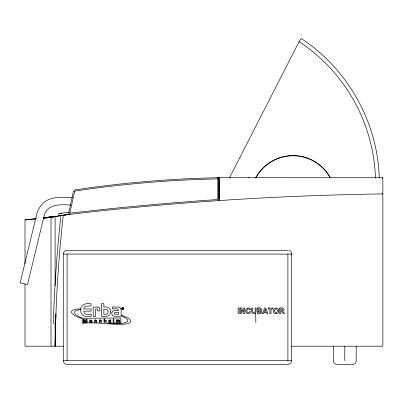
<?xml version="1.0" encoding="UTF-8"?>
<svg xmlns="http://www.w3.org/2000/svg" width="403" height="403" viewBox="0 0 403 403"><rect width="100%" height="100%" fill="white"/><g stroke="black" fill="none" stroke-linecap="round" stroke-linejoin="round"><path stroke-width="0.6" d="M219.131 200.059L219.131 178.237M219.665 200.538L219.665 200.291C218.804 199.556 219.484 201.006 219.665 200.286M219.665 177.97L219.665 177.703A0.534 0.534 0 0 0 219.207 177.97L219.665 177.703M83.915 319.997L83.975 322.647L83.235 322.647L83.214 319.196L84.282 319.186L85.174 321.821L86.041 319.166L87.103 319.161L87.124 322.601L86.413 322.607L86.454 319.927L85.587 322.617L84.816 322.622L83.884 319.922M291.525 346.212L382.85 346.212L382.85 193.929C276.05 195.41 169.325 202.467 63.271 215.131A1338.701 1338.701 0 0 0 55.11 346.212L55.946 313.373M54.591 323.513L55.76 323.508M80.776 309.695C79.718 315.675 86.428 317.71 91.143 316.38L91.133 314.194C88.69 314.254 83.416 315.307 83.753 311.176L91.113 311.106L91.098 308.92L83.759 309L84.232 307.257A2.262 2.222 -55.3 0 1 85.451 306.245L91.078 305.993L91.068 303.802C86.796 302.97 80.419 304.139 80.776 309.695C68.132 310.542 77.19 316.823 83.572 318.274L120.895 317.947L120.925 322.984L107.122 323.1C112.417 324.43 140.304 324.229 121.202 315.816M60.848 216.426C56.944 251.588 54.486 286.906 53.342 322.264L53.947 323.382M288.87 250.404C290.498 250.847 291.686 252.394 291.691 254.081L291.691 360.675C291.707 362.715 289.923 364.498 287.888 364.483L67.079 364.483C65.039 364.498 63.256 362.715 63.271 360.675L63.271 254.081C63.256 252.041 65.039 250.258 67.079 250.273L287.888 250.273M74.081 191.188L73.477 191.274L68.621 213.343L69.825 213.197L74.686 191.098M74.948 189.909L74.631 189.994L87.607 188.065A1126.294 1126.294 0 0 1 202.2 178.161L217.837 177.703L382.457 177.723L382.679 178.101M249.205 177.97L249.427 177.97M229.564 177.708L299.081 41.645L301.202 38.517C347.759 68.812 377.802 122.547 379.233 178.076M255.593 313.141L256.081 311.811L256.122 308.008L254.988 308.008C256.661 314.31 251.099 314.179 252.777 308.003L251.643 308.003C250.681 310.839 252.046 315.645 255.673 313.076L255.865 322.662M43.564 218.29L43.509 217.816L45.725 217.539L45.781 218.013M48.249 217.237L51.287 216.965M59.04 215.912L58.682 213.666L69.266 212.124M59.579 213.519L62.299 213.086M69.266 214.341L48.723 217.429M49.524 217.343L69.276 214.416M43.484 218.038L49.765 217.393L48.914 217.408M51.488 216.945L53.342 216.708L50.662 217.031M44.113 218.27L44.058 217.796L45.181 217.605M49.624 217.136L56.46 216.27L56.561 216.749M51.725 216.915L50.299 217.056M74.374 191.143L87.763 189.193A1125.151 1125.151 0 0 1 202.241 179.305L218.648 178.846L218.643 178.549L217.837 178.549L217.837 199.53C168.399 202.875 119.041 207.449 69.825 213.197M50.929 217.01L51.423 216.95M46.123 217.519L47.317 217.413M52.143 216.864L52.682 216.799L52.38 216.834M43.529 217.811L44.083 217.741M45.151 217.701L43.68 217.887L43.736 218.361M44.078 218.26L43.972 217.761L44.632 217.675M45.353 217.59L46.244 217.479M44.562 217.756L45.821 217.605M45.02 217.64L46.808 217.429L46.829 217.882M47.337 217.368L46.672 217.429L46.728 217.902M47.277 217.348L47.761 217.288M51.262 217.449L51.206 216.975L51.584 216.93M45.962 217.529L47.494 217.328M47.091 217.388L48.335 217.237M43.992 217.781L56.571 216.285L56.642 216.764M43.962 217.776L50.602 217.046M51.201 216.975L53.246 216.648L53.312 217.162M47.494 217.398L44.164 217.791M51.851 216.895L52.309 216.839M47.806 217.363L50.672 216.955M52.592 216.733L54.324 216.537M48.879 217.237L49.74 217.141L49.796 217.615M46.416 217.524L46.043 217.56L46.164 218.048M47.912 217.363L47.408 217.419L47.463 217.887M26.069 219.821L26.684 219.756M33.978 218.935L34.824 218.849L33.988 219.01M25.656 219.786L36.315 218.693M43.433 217.968L49.69 217.403M24.991 263.91L24.991 219.932L36.325 218.769M25.001 219.927L25.298 219.902M217.837 200.634L218.094 200.618M80.872 308.905C64.913 309.207 72.031 315.892 82.217 318.531L82.247 323.322C95.365 321.876 108.291 324.48 121.358 324.365C124.436 323.876 129.025 324.566 130.935 321.549C129.897 317.524 124.477 316.748 121.197 315.151M217.978 177.723L218.507 177.703M382.316 177.778L382.764 177.97A0.534 0.534 0 0 0 382.316 177.703L382.548 177.97L382.316 177.859M217.837 177.859L218.633 177.859M217.837 178.04L218.638 178.04M217.837 178.277L218.638 178.277M72.595 197.541C63.17 197.863 52.355 195.667 44.38 202.135C40.738 205.167 38.063 209.222 36.834 213.812L20.15 282.841L27.51 284.619L44.093 215.998C46.819 203.621 61.236 204.361 71.009 205.112M63.271 254.081L291.691 254.081M54.863 315.942L56.118 315.942M63.291 346.212L24.991 346.212L24.991 284.014M63.271 360.675L291.691 360.675M46.123 217.519L46.229 217.993M248.439 177.743L248.142 177.743M217.837 177.703C219.514 177.814 217.267 177.37 218.124 178.549M217.917 177.703L218.204 177.743M55.1 216.466L55.11 285.782M53.312 216.703L53.367 217.172M53.191 216.678L53.246 217.152M50.4 216.985L50.456 217.459M50.219 217.005L50.279 217.479M50.012 217.031L50.073 217.499M49.826 217.041L49.836 217.529M49.468 217.086L49.579 217.56M49.362 217.146L49.418 217.625M49.237 217.116L49.292 217.625M49.08 217.131L49.136 217.605M48.929 217.157L48.99 217.63M48.662 217.182L48.718 217.655M46.37 217.544L46.426 218.013M46.254 217.474L46.3 217.952M45.801 217.534L45.861 218.008M44.179 217.822L44.234 218.29M43.982 218.325L43.922 217.852L43.312 217.927L43.368 218.401M382.85 178.237L382.85 193.395M356.202 346.212L356.202 360.675C356.212 362.725 354.403 364.498 352.363 364.483L337.2 364.483C335.155 364.498 333.346 362.725 333.357 360.675L333.357 346.212M344.782 346.212L344.782 360.675M287.888 254.081L287.888 360.675M67.079 254.081L67.079 360.675M55.11 323.549L55.11 346.212M51.01 217.192L51.01 346.212M255.567 178.076A42.486 42.486 0 0 1 330.334 177.668M255.744 178.166A42.285 42.285 0 0 1 330.158 177.763M299.081 41.645A170.268 170.268 0 0 1 375.46 178.202M122.205 307.701A0.987 0.977 -38.8 0 1 123.671 308.653A0.947 0.937 -38.8 0 1 123.55 309.01M123.55 309.025A0.987 0.977 -38.8 0 1 122.154 309.368A0.987 0.977 -38.8 0 1 121.918 307.957M121.983 307.978A0.947 0.937 -38.8 0 1 122.265 307.731M218.98 178.846L218.98 199.45L218.98 178.846M238.118 307.978L238.097 313.579L239.231 313.579L239.251 307.978L238.118 307.978M240.339 307.983L240.319 313.579L241.372 313.584L241.387 309.932L243.634 313.589L244.772 313.589L244.792 307.988L243.739 307.988L243.724 311.726L241.442 307.983L240.339 307.983M257.321 308.013L257.3 313.61C259.305 314.879 264.071 312.567 260.948 310.642C263.507 308.597 258.988 307.01 257.321 308.013M258.444 311.171C257.92 315.569 264.005 310.305 258.444 311.171M258.449 308.945L258.444 310.239C261.094 311.202 261.199 307.968 258.449 308.945M268.242 308.033L268.242 308.98L269.904 308.98L269.889 313.635L271.023 313.635L271.038 308.985L272.7 308.985L272.705 308.038L268.242 308.033M279.546 308.048L279.526 313.65L280.659 313.655L280.669 311.312L281.808 311.615L283.218 313.655L284.578 313.66L282.644 311.187C286.593 309.796 282.035 306.643 279.546 308.048M280.674 309L280.669 310.421C283.44 311.464 283.576 307.952 280.674 309M108.115 311.433C108.644 314.018 105.949 314.698 103.919 314.29L103.883 309.03L107.274 309.444L108.115 311.433M246.974 310.295C246.107 312.204 249.094 313.861 249.568 311.539L250.666 311.887L250.097 312.995L249.155 313.579L247.795 313.645A2.327 2.297 48.4 0 1 246.495 312.924A2.438 2.408 48.4 0 1 245.956 312.023C244.258 308.869 249.533 306.028 250.661 309.544L249.538 309.806C249.21 308.275 246.853 308.814 246.974 310.295M274.393 310.386C276.916 318.849 279.39 304.084 274.393 310.386M108.634 321.025L109.153 322.244L110.885 322.395L110.885 321.866L109.54 321.811L109.369 321.408L110.88 321.398L110.875 320.869L109.369 320.889L109.545 320.491L110.875 320.395L110.87 319.866L109.137 320.053A1.028 1.018 -48.4 0 0 108.714 320.602L108.634 321.025M278.644 310.859L278.458 312.063A2.524 2.468 60.3 0 1 277.032 313.549L274.796 313.549A2.358 2.317 55.2 0 1 273.607 312.557L273.199 310.874L273.461 309.439A2.7 2.655 55.2 0 1 274.332 308.376L275.279 308.003L277.042 308.144A2.378 2.322 60.3 0 1 278.231 309.141L278.644 310.859M121.897 308.376C121.646 309.514 123.57 309.69 123.53 308.527A0.831 0.821 -38.8 0 0 122.703 307.716L121.897 308.376M110.664 311.851C110.805 316.642 104.856 316.813 101.485 316.29L101.41 303.711L103.848 303.691L103.873 307.036C107.092 306.255 111.163 308.048 110.664 311.851M89.537 321.564L89.547 322.113A0.645 0.635 -55.2 0 0 89.814 322.455L92.096 322.556L92.086 320.979L91.461 320.088L89.662 320.053L89.668 320.576C93.34 320.939 90.232 320.581 89.537 321.564M111.873 312.501C110.83 317.821 118.24 316.053 121.202 316.128L121.112 309.67L120.24 307.847L118.89 307.091L112.331 306.965L112.341 308.874C113.948 309.423 118.613 307.534 118.643 310.537C116.563 310.839 112.734 309.771 111.873 312.501M123.147 308.28C123.132 309.313 122.089 308.889 122.285 307.993L123.147 308.28M123.001 308.28L122.431 308.461L122.426 308.109L123.001 308.28M382.573 193.536L382.316 193.939A0.544 0.544 0 0 0 382.779 193.662L382.573 193.536M90.237 321.675L90.307 322.032L91.4 322.052L91.4 321.534L90.237 321.675M114.417 312.894L114.684 314.199L118.699 314.29L118.668 312.38L115.792 312.401L114.417 312.894M264.061 312.35L263.592 313.625L262.388 313.62L264.595 308.023L265.794 308.028L268.025 313.63L266.791 313.63L266.302 312.355L264.061 312.35M265.179 309.333L264.413 311.408L265.945 311.413L265.179 309.333M118.598 320.36L118.452 322.329L117.772 322.335L117.757 320.365L116.976 320.37L116.986 322.345L116.311 322.35L116.296 319.821L118.608 319.801L119.847 320.269L119.933 322.319L119.258 322.324L119.207 320.531L118.598 320.36M97.264 307.091L93.153 307.131L93.214 316.365L95.652 316.34L95.607 308.894L97.34 309.091L97.551 310.96L99.889 310.96C100.135 309.146 99.647 306.633 97.264 307.091M104.669 319.005L104.004 319.01L104.029 322.45L104.689 322.445L104.679 320.476L105.566 320.571L105.672 322.435L106.342 322.43L106.256 320.385L104.674 319.917L104.669 319.005M113.853 318.924L113.152 318.929L113.157 319.559L113.858 319.554L113.853 318.924M95.783 319.997L94.524 320.007L94.539 322.536L95.209 322.526L95.194 320.556L96.09 320.647L96.186 322.521L96.856 322.511L96.77 320.461L95.783 319.997M100.528 319.952L99.269 319.962L99.284 322.491L99.954 322.486L99.939 320.516L100.836 320.602L100.931 322.476L101.601 322.471L101.516 320.42L100.528 319.952M113.858 319.841L113.157 319.846L113.172 322.375L113.878 322.37L113.858 319.841M44.547 218.255L44.486 217.781L44.496 218.265"/></g></svg>
